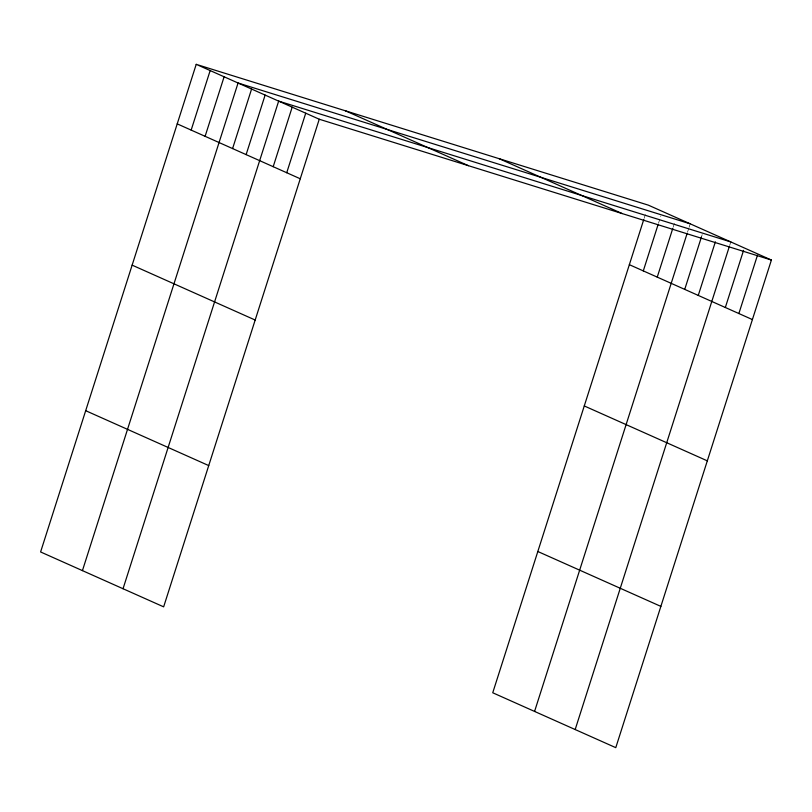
<?xml version="1.0" encoding="UTF-8"?>
<svg xmlns="http://www.w3.org/2000/svg" width="812" height="812" viewBox="0 0 812 812"><rect width="100%" height="100%" fill="white"/><g stroke="black" fill="none" stroke-linecap="round" stroke-linejoin="round"><path stroke-width="0.61" stroke-dasharray="4.06 3.04" d="M644.18 218.245L645.317 214.672M658.502 223.28L660.785 216.134M673.209 227.116L674.346 223.544M687.531 232.151L688.667 228.578M689.053 227.38L689.814 225.005M701.446 236.992L702.207 234.617M729.653 245.498L730.414 243.123"/><path stroke-width="1.22" d="M196.22 64.341L40.6 551.957L163.648 606.848L319.258 119.232L196.22 64.341L648.352 205.152L771.4 260.043L615.78 747.659L492.742 692.768L643.794 219.433M191.165 130.093L210.166 70.563M205.111 136.315L224.112 76.785M82.438 570.623L238.058 83.007L690.19 223.818M232.587 148.576L251.588 89.046M246.127 154.615L265.128 95.075M123.038 588.741L278.658 101.114L730.8 241.925M273.197 166.693L292.188 107.154M286.727 172.733L305.728 113.193M643.297 270.903L658.126 224.467M657.243 277.125L672.823 228.304M534.57 711.434L687.155 233.338M684.729 289.387L701.446 236.992M698.259 295.426L715.362 241.844M575.18 729.541L729.277 246.686M725.329 307.504L743.569 250.35M738.869 313.544L757.484 255.191M319.258 119.232L771.4 260.043M499.147 158.685L622.195 213.576M345.425 110.808L468.463 165.699M629.361 264.682L752.399 319.573M177.219 123.871L300.267 178.772M584.275 405.949L707.313 460.84M132.133 265.138L255.181 320.04M537.818 551.5L660.866 606.391M85.686 410.689L208.725 465.58"/></g></svg>
